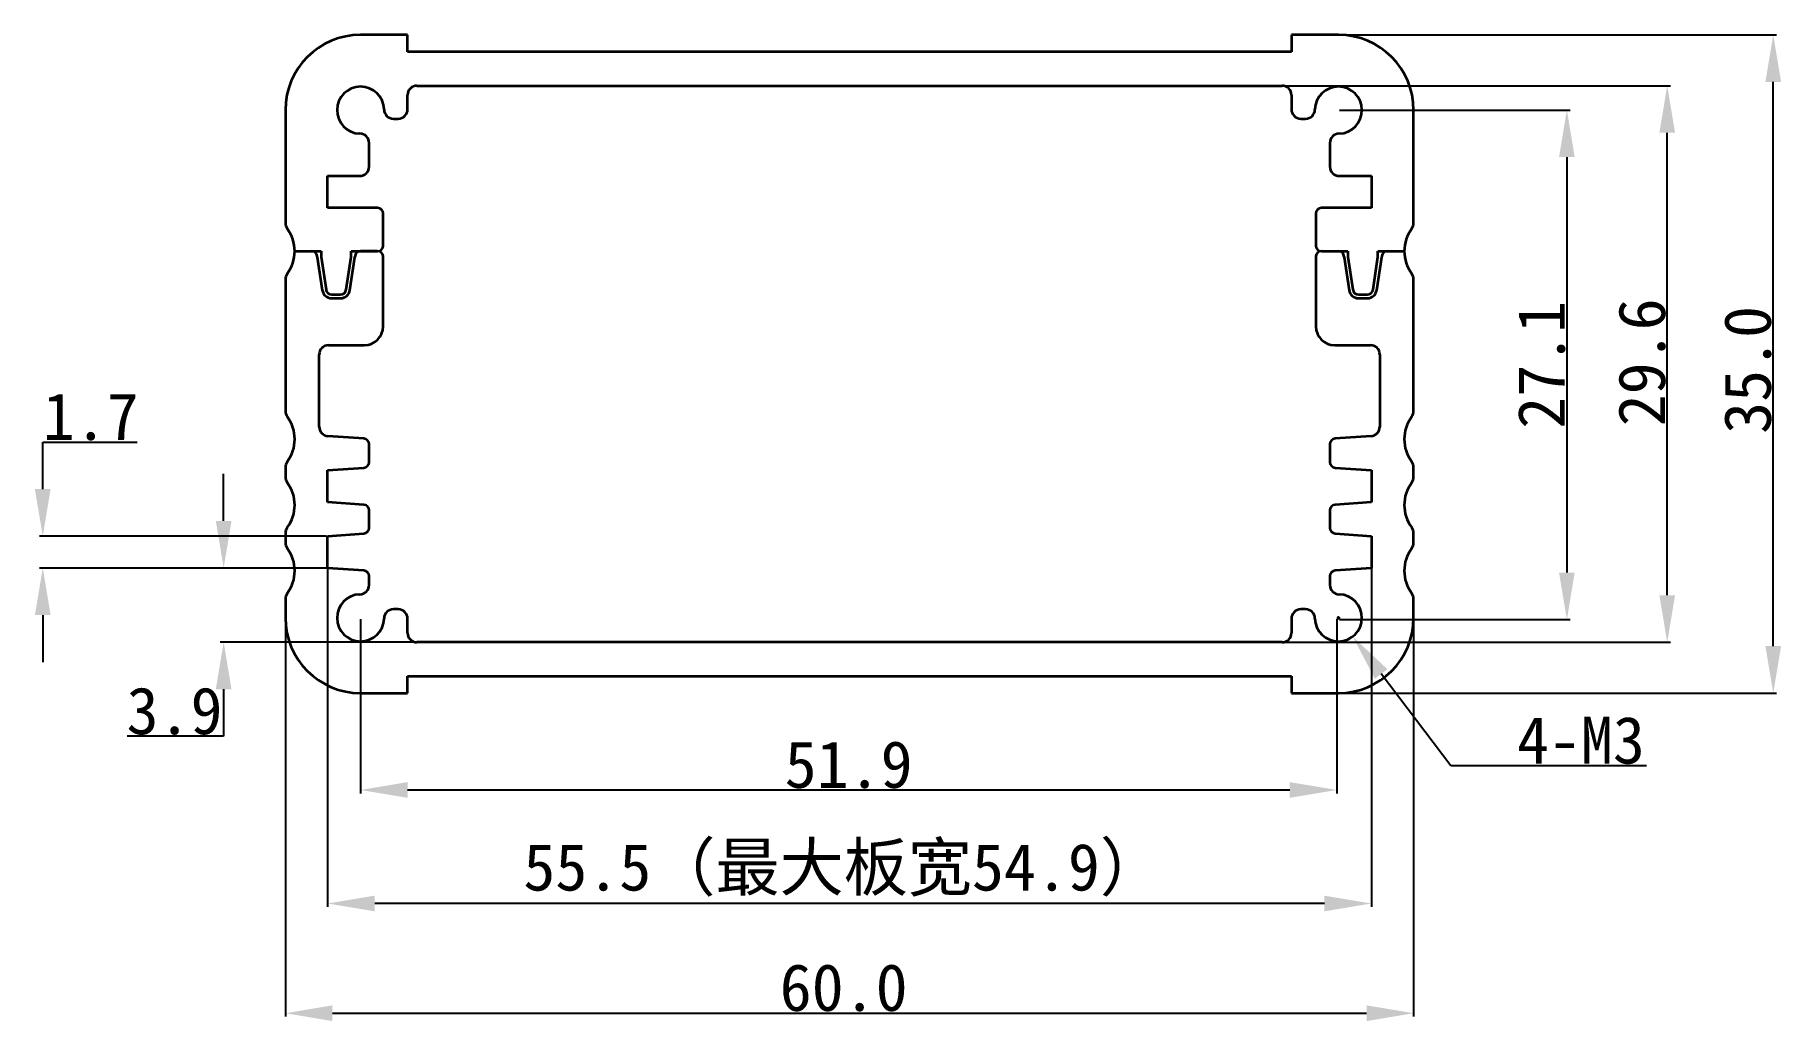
# Model space of a CAD drawing. Header units: inches. Extents: x 0.5 to 93.4, y -13.4 to 39.1.
import ezdxf

# ---------------------------------------------------------------- set-up
doc = ezdxf.new("R2010")
doc.units = ezdxf.units.IN
doc.header["$MEASUREMENT"] = 0
doc.layers.add('1', color=30, linetype='Continuous')
doc.layers.add('Visible (ISO)', color=7, linetype='Continuous', lineweight=35)
doc.styles.get("Standard").update_dxf_attribs({"font": 'simhei.ttf'})
doc.dimstyles.get("Standard").update_dxf_attribs({"dimtxt": 2.5, "dimasz": 2.5, "dimexe": 0.18, "dimexo": 0.0625, "dimgap": 0.09, "dimtad": 1, "dimtoh": 1, "dimdec": 1, "dimzin": 0, "dimdsep": 46, "dimtxsty": 'Standard', "dimcen": 0.09, "dimadec": 0, "dimazin": 0, "dimtfac": 1, "dimtdec": 1, "dimtofl": 0, "dimtmove": 0, "dimatfit": 3, "dimfxl": 1, "dimtolj": 1, "dimtzin": 0, "dimarcsym": 0})

# ---------------------------------------------------------------- blocks, each defined once
blk = doc.blocks.new('*D1')
at = {"color": 0, "lineweight": -2}
for p, q in [((13.853, 7.997), (13.853, -13.148)), ((73.853, 7.997), (73.853, -13.148)), ((16.353, -12.968), (71.353, -12.968))]:
    blk.add_line(p, q, dxfattribs=at)
at = {"color": 0}
for points in [[(16.353, -12.551), (16.353, -13.384), (13.853, -12.968)], [(71.353, -12.551), (71.353, -13.384), (73.853, -12.968)]]:
    blk.add_solid(points, dxfattribs=at)
at = {"layer": 'Defpoints', "color": 0}
for p in [(13.853, 8.06), (73.853, 8.06), (73.853, -12.968)]:
    blk.add_point(p, dxfattribs=at)
at = {"color": 0, "insert": (43.543, -11.614), "char_height": 2.5, "attachment_point": 5}
blk.add_mtext('\\A1;60.0', dxfattribs=at)
blk = doc.blocks.new('*D2')
at = {"color": 0, "lineweight": -2}
for p, q in [((69.915, 39.06), (93.154, 39.06)), ((92.974, 6.56), (92.974, 36.56)), ((69.915, 4.06), (93.154, 4.06))]:
    blk.add_line(p, q, dxfattribs=at)
at = {"color": 0}
for points in [[(92.557, 36.56), (93.391, 36.56), (92.974, 39.06)], [(92.557, 6.56), (93.391, 6.56), (92.974, 4.06)]]:
    blk.add_solid(points, dxfattribs=at)
at = {"layer": 'Defpoints', "color": 0}
for p in [(69.853, 39.06), (92.974, 39.06), (69.853, 4.06)]:
    blk.add_point(p, dxfattribs=at)
at = {"color": 0, "insert": (91.62, 21.244), "char_height": 2.5, "attachment_point": 5, "rotation": 90}
blk.add_mtext('\\A1;35.0', dxfattribs=at)
blk = doc.blocks.new('*D3')
at = {"color": 0, "lineweight": -2}
for p, q in [((62.214, 36.36), (87.516, 36.36)), ((87.336, 9.26), (87.336, 33.86)), ((62.214, 6.76), (87.516, 6.76))]:
    blk.add_line(p, q, dxfattribs=at)
at = {"color": 0}
for points in [[(86.92, 33.86), (87.753, 33.86), (87.336, 36.36)], [(86.92, 9.26), (87.753, 9.26), (87.336, 6.76)]]:
    blk.add_solid(points, dxfattribs=at)
at = {"layer": 'Defpoints', "color": 0}
for p in [(62.151, 36.36), (87.336, 36.36), (62.151, 6.76)]:
    blk.add_point(p, dxfattribs=at)
at = {"color": 0, "insert": (85.996, 21.647), "char_height": 2.5, "attachment_point": 5, "rotation": 90}
blk.add_mtext('\\A1;29.6', dxfattribs=at)
blk = doc.blocks.new('*D5')
at = {"color": 0, "lineweight": -2}
for p, q in [((0.953, 14.91), (0.953, 17.41)), ((0.953, 17.41), (5.973, 17.41)), ((16.04, 12.41), (0.773, 12.41)), ((16.04, 10.71), (0.773, 10.71)), ((0.953, 8.21), (0.953, 5.71))]:
    blk.add_line(p, q, dxfattribs=at)
at = {"color": 0}
for points in [[(0.536, 14.91), (1.37, 14.91), (0.953, 12.41)], [(0.536, 8.21), (1.37, 8.21), (0.953, 10.71)]]:
    blk.add_solid(points, dxfattribs=at)
at = {"layer": 'Defpoints', "color": 0}
for p in [(0.953, 12.41), (16.103, 12.41), (16.103, 10.71)]:
    blk.add_point(p, dxfattribs=at)
at = {"color": 0, "insert": (3.508, 18.75), "char_height": 2.5, "attachment_point": 5}
blk.add_mtext('\\A1;1.7', dxfattribs=at)
blk = doc.blocks.new('*D6')
at = {"layer": '1', "color": 0, "lineweight": -2}
for p, q in [((16.103, 11.497), (16.103, -7.312)), ((71.603, 11.497), (71.603, -7.312)), ((69.103, -7.132), (18.603, -7.132))]:
    blk.add_line(p, q, dxfattribs=at)
at = {"layer": '1', "color": 0}
for points in [[(18.603, -6.715), (18.603, -7.548), (16.103, -7.132)], [(69.103, -6.715), (69.103, -7.548), (71.603, -7.132)]]:
    blk.add_solid(points, dxfattribs=at)
at = {"layer": 'Defpoints', "color": 0}
for p in [(16.103, 11.56), (71.603, 11.56), (16.103, -7.132)]:
    blk.add_point(p, dxfattribs=at)
at = {"layer": '1', "color": 0, "insert": (43.543, -5.356), "char_height": 2.5, "attachment_point": 5}
blk.add_mtext('\\A1;55.5（最大板宽54.9）', dxfattribs=at)
blk = doc.blocks.new('*D7')
at = {"color": 0, "lineweight": -2}
for p, q in [((69.763, 8.06), (69.943, 8.06)), ((69.853, 7.97), (69.853, 8.15)), ((75.838, 0.198), (72.124, 5.076)), ((86.23, 0.198), (75.838, 0.198))]:
    blk.add_line(p, q, dxfattribs=at)
at = {"color": 0}
blk.add_solid([(72.456, 5.328), (71.793, 4.824), (70.61, 7.065)], dxfattribs=at)
at = {"layer": 'Defpoints', "color": 0}
for p in [(69.853, 8.06), (70.61, 7.065)]:
    blk.add_point(p, dxfattribs=at)
at = {"color": 0, "insert": (82.747, 1.538), "char_height": 2.5, "attachment_point": 5}
blk.add_mtext('\\A1;4-M3', dxfattribs=at)
blk = doc.blocks.new('*D8')
at = {"color": 0, "lineweight": -2}
for p, q in [((69.915, 35.06), (82.181, 35.06)), ((82.001, 32.56), (82.001, 10.47)), ((69.915, 7.97), (82.181, 7.97))]:
    blk.add_line(p, q, dxfattribs=at)
at = {"color": 0}
for points in [[(81.584, 32.56), (82.417, 32.56), (82.001, 35.06)], [(81.584, 10.47), (82.417, 10.47), (82.001, 7.97)]]:
    blk.add_solid(points, dxfattribs=at)
at = {"layer": 'Defpoints', "color": 0}
for p in [(69.853, 35.06), (69.853, 7.97), (82.001, 7.97)]:
    blk.add_point(p, dxfattribs=at)
at = {"color": 0, "insert": (80.661, 21.515), "char_height": 2.5, "attachment_point": 5, "rotation": 90}
blk.add_mtext('\\A1;27.1', dxfattribs=at)
blk = doc.blocks.new('*D9')
at = {"color": 0, "lineweight": -2}
for p, q in [((17.853, 7.997), (17.853, -1.274)), ((69.763, 7.997), (69.763, -1.274)), ((20.353, -1.094), (67.263, -1.094))]:
    blk.add_line(p, q, dxfattribs=at)
at = {"color": 0}
for points in [[(20.353, -0.678), (20.353, -1.511), (17.853, -1.094)], [(67.263, -0.678), (67.263, -1.511), (69.763, -1.094)]]:
    blk.add_solid(points, dxfattribs=at)
at = {"layer": 'Defpoints', "color": 0}
for p in [(17.853, 8.06), (69.763, 8.06), (69.763, -1.094)]:
    blk.add_point(p, dxfattribs=at)
at = {"color": 0, "insert": (43.808, 0.246), "char_height": 2.5, "attachment_point": 5}
blk.add_mtext('\\A1;51.9', dxfattribs=at)
blk = doc.blocks.new('*D10')
at = {"color": 0, "lineweight": -2}
for p, q in [((10.573, 13.21), (10.573, 15.71)), ((16.04, 10.71), (10.393, 10.71)), ((20.79, 6.76), (10.393, 6.76)), ((10.573, 4.26), (10.573, 1.76)), ((10.573, 1.76), (5.441, 1.76))]:
    blk.add_line(p, q, dxfattribs=at)
at = {"color": 0}
for points in [[(10.156, 13.21), (10.989, 13.21), (10.573, 10.71)], [(10.156, 4.26), (10.989, 4.26), (10.573, 6.76)]]:
    blk.add_solid(points, dxfattribs=at)
at = {"layer": 'Defpoints', "color": 0}
for p in [(16.103, 10.71), (10.573, 6.76), (20.853, 6.76)]:
    blk.add_point(p, dxfattribs=at)
at = {"color": 0, "insert": (7.962, 3.1), "char_height": 2.5, "attachment_point": 5}
blk.add_mtext('\\A1;3.9', dxfattribs=at)

msp = doc.modelspace()

# ---------------------------------------------------------------- linework, layer by layer
at = {"layer": 'Visible (ISO)'}
for p, q in [((20.353, 39.06), (17.853, 39.06)), ((20.353, 38.16), (20.353, 39.06)), ((69.853, 39.06), (67.353, 39.06)), ((67.353, 39.06), (67.353, 38.16)), ((67.353, 38.16), (20.353, 38.16)), ((20.853, 36.36), (66.853, 36.36)), ((20.353, 35.106), (20.353, 35.86)), ((67.353, 35.86), (67.353, 35.106)), ((13.853, 35.06), (13.853, 29.06)), ((19.602, 34.606), (19.853, 34.606)), ((67.853, 34.606), (68.103, 34.606)), ((73.853, 29.06), (73.853, 35.06)), ((18.307, 32.059), (18.307, 33.31)), ((69.399, 33.31), (69.399, 32.059)), ((16.103, 29.859), (16.103, 31.559)), ((16.103, 31.559), (17.807, 31.559)), ((69.899, 31.559), (71.603, 31.559)), ((71.603, 31.559), (71.603, 29.859)), ((18.753, 29.859), (16.103, 29.859)), ((71.603, 29.859), (68.953, 29.859)), ((19.053, 27.86), (19.053, 29.559)), ((68.653, 29.559), (68.653, 27.86)), ((14.353, 27.56), (15.253, 27.56)), ((14.353, 27.56), (15.753, 27.56)), ((15.553, 27.26), (15.553, 27.245)), ((15.553, 27.245), (15.817, 25.486)), ((15.753, 27.56), (15.753, 27.26)), ((15.753, 27.26), (16.015, 25.515)), ((17.091, 25.515), (17.353, 27.26)), ((17.289, 25.486), (17.553, 27.245)), ((17.353, 27.26), (17.353, 27.56)), ((17.353, 27.56), (18.753, 27.56)), ((17.553, 27.245), (17.553, 27.26)), ((18.753, 27.56), (17.853, 27.56)), ((17.853, 27.56), (18.753, 27.56)), ((19.053, 23.56), (19.053, 27.26)), ((68.653, 27.26), (68.653, 23.56)), ((68.953, 27.56), (70.353, 27.56)), ((68.953, 27.56), (69.853, 27.56)), ((70.153, 27.26), (70.153, 27.245)), ((70.153, 27.245), (70.417, 25.486)), ((70.353, 27.56), (70.353, 27.26)), ((70.353, 27.26), (70.615, 25.515)), ((71.691, 25.515), (71.953, 27.26)), ((71.889, 25.486), (72.153, 27.245)), ((71.953, 27.26), (71.953, 27.56)), ((71.953, 27.56), (73.353, 27.56)), ((72.153, 27.245), (72.153, 27.26)), ((72.453, 27.56), (73.353, 27.56)), ((13.853, 26.06), (13.853, 19.06)), ((73.853, 19.06), (73.853, 26.06)), ((16.311, 25.26), (16.794, 25.26)), ((70.911, 25.26), (71.394, 25.26)), ((16.311, 25.06), (16.794, 25.06)), ((70.911, 25.06), (71.394, 25.06)), ((16.153, 22.56), (18.053, 22.56)), ((69.653, 22.56), (71.553, 22.56)), ((15.653, 18.225), (15.653, 22.06)), ((72.053, 22.06), (72.053, 18.225)), ((18.028, 17.593), (16.118, 17.726)), ((71.588, 17.726), (69.678, 17.593)), ((18.307, 16.344), (18.307, 17.293)), ((69.399, 17.293), (69.399, 16.344)), ((13.853, 16.06), (13.853, 15.56)), ((16.103, 15.91), (18.028, 16.044)), ((16.103, 14.21), (16.103, 15.91)), ((69.678, 16.044), (71.603, 15.91)), ((71.603, 15.91), (71.603, 14.21)), ((73.853, 15.56), (73.853, 16.06)), ((18.028, 14.075), (16.103, 14.21)), ((71.603, 14.21), (69.678, 14.075)), ((18.307, 12.844), (18.307, 13.776)), ((69.399, 13.776), (69.399, 12.844)), ((13.853, 12.56), (13.853, 12.06)), ((16.103, 12.41), (18.028, 12.544)), ((16.103, 10.71), (16.103, 12.41)), ((69.678, 12.544), (71.603, 12.41)), ((71.603, 12.41), (71.603, 10.71)), ((73.853, 12.06), (73.853, 12.56)), ((18.028, 10.575), (16.103, 10.71)), ((18.307, 9.809), (18.307, 10.276)), ((69.399, 10.276), (69.399, 9.809)), ((71.603, 10.71), (69.678, 10.575)), ((13.853, 9.06), (13.853, 8.06)), ((19.853, 8.514), (19.602, 8.514)), ((68.103, 8.514), (67.853, 8.514)), ((73.853, 8.06), (73.853, 9.06)), ((20.353, 7.26), (20.353, 8.014)), ((67.353, 8.014), (67.353, 7.26)), ((66.853, 6.76), (20.853, 6.76)), ((20.353, 4.06), (20.353, 4.96)), ((20.353, 4.96), (67.353, 4.96)), ((67.353, 4.96), (67.353, 4.06)), ((17.853, 4.06), (20.353, 4.06)), ((67.353, 4.06), (69.853, 4.06))]:
    msp.add_line(p, q, dxfattribs=at)
for centre, radius, start, end in [((17.853, 35.06), 4, 90, 180), ((69.853, 35.06), 4, 0, 90), ((17.853, 35.06), 1.25, 1.51246, 268.48754), ((20.853, 35.86), 0.5, 89.99707, 180), ((66.853, 35.86), 0.5, 0, 90), ((69.853, 35.06), 1.25, 271.51246, 178.48754), ((19.602, 35.106), 0.5, 181.51246, 270), ((19.853, 35.106), 0.5, 270, 0), ((67.853, 35.106), 0.5, 180, 270), ((68.103, 35.106), 0.5, 270, 358.48754), ((17.807, 33.31), 0.5, 360, 88.48754), ((69.899, 33.31), 0.5, 91.51246, 180), ((17.807, 32.059), 0.5, 270, 0), ((69.899, 32.059), 0.5, 180, 270), ((18.753, 29.559), 0.3, 360, 90), ((68.953, 29.559), 0.3, 90, 180), ((14.353, 29.06), 0.5, 180, 216.8699), ((73.353, 29.06), 0.5, 323.1301, 0), ((12.353, 27.56), 2, 360, 36.8699), ((18.753, 27.86), 0.3, 270, 360), ((68.953, 27.86), 0.3, 180, 270), ((75.353, 27.56), 2, 143.1301, 180), ((12.353, 27.56), 2, 323.1301, 360), ((15.253, 27.26), 0.3, 360, 90), ((17.853, 27.26), 0.3, 90, 180), ((18.753, 27.26), 0.3, 0, 90), ((68.953, 27.26), 0.3, 90, 180), ((69.853, 27.26), 0.3, 360, 90), ((72.453, 27.26), 0.3, 90, 180), ((75.353, 27.56), 2, 180, 216.8699), ((14.353, 26.06), 0.5, 143.1301, 180), ((73.353, 26.06), 0.5, 360, 36.8699), ((16.311, 25.56), 0.5, 188.53077, 270), ((16.311, 25.56), 0.3, 188.53077, 270), ((16.794, 25.56), 0.3, 270, 351.46923), ((16.794, 25.56), 0.5, 270, 351.46923), ((70.911, 25.56), 0.5, 188.53077, 270), ((70.911, 25.56), 0.3, 188.53077, 270), ((71.394, 25.56), 0.3, 270, 351.46923), ((71.394, 25.56), 0.5, 270, 351.46923), ((18.053, 23.56), 1, 270, 0), ((69.653, 23.56), 1, 180, 270), ((16.153, 22.06), 0.5, 90, 180), ((71.553, 22.06), 0.5, 0, 90), ((14.353, 19.06), 0.5, 180, 216.8699), ((12.353, 17.56), 2, 323.1301, 36.8699), ((75.353, 17.56), 2, 143.1301, 216.8699), ((73.353, 19.06), 0.5, 323.1301, 0), ((16.153, 18.225), 0.5, 180, 266), ((71.553, 18.225), 0.5, 274, 360), ((18.007, 17.293), 0.3, 359.99993, 86), ((69.699, 17.293), 0.3, 94, 180.00007), ((14.353, 16.06), 0.5, 143.1301, 180), ((18.007, 16.344), 0.3, 274.00001, 359.99993), ((69.699, 16.344), 0.3, 180.00007, 265.99999), ((73.353, 16.06), 0.5, 360, 36.8699), ((14.353, 15.56), 0.5, 180, 216.8699), ((12.353, 14.06), 2, 323.1301, 36.8699), ((75.353, 14.06), 2, 143.1301, 216.8699), ((73.353, 15.56), 0.5, 323.1301, 0), ((18.007, 13.776), 0.3, 0.00001, 86.00001), ((69.699, 13.776), 0.3, 93.99999, 179.99999), ((14.353, 12.56), 0.5, 143.1301, 180), ((18.007, 12.844), 0.3, 274.00001, 0.00001), ((69.699, 12.844), 0.3, 179.99999, 265.99999), ((73.353, 12.56), 0.5, 360, 36.8699), ((14.353, 12.06), 0.5, 180, 216.8699), ((12.353, 10.56), 2, 323.1301, 36.8699), ((75.353, 10.56), 2, 143.1301, 216.8699), ((73.353, 12.06), 0.5, 323.1301, 0), ((18.007, 10.276), 0.3, 0.00008, 86.00001), ((69.699, 10.276), 0.3, 93.99999, 179.99992), ((14.353, 9.06), 0.5, 143.13011, 179.99997), ((17.853, 8.06), 1.25, 91.51246, 358.48754), ((17.807, 9.809), 0.5, 271.51246, 359.99999), ((69.853, 8.06), 1.25, 181.51246, 88.48754), ((69.899, 9.809), 0.5, 180.00001, 268.48754), ((73.353, 9.06), 0.5, 0.00003, 36.8699), ((19.602, 8.014), 0.5, 90, 178.48754), ((19.853, 8.014), 0.5, 360, 90), ((67.853, 8.014), 0.5, 90, 180), ((68.103, 8.014), 0.5, 1.51246, 90), ((17.853, 8.06), 4, 180, 270), ((69.853, 8.06), 4, 270, 0), ((20.853, 7.26), 0.5, 180, 270), ((66.853, 7.26), 0.5, 270.00617, 360)]:
    msp.add_arc(centre, radius, start, end, dxfattribs=at)

# ---------------------------------------------------------------- dimensions: what is measured, and where the dimension line sits
for base, p1, p2, angle, picture, middle in [((92.974, 39.06), (69.853, 4.06), (69.853, 39.06), 90, '*D2', (92.974, 21.244)), ((87.336, 36.36), (62.151, 6.76), (62.151, 36.36), 270, '*D3', (87.336, 21.647)), ((73.853, -12.968), (13.853, 8.06), (73.853, 8.06), 360, '*D1', (43.543, -12.968))]:
    dim = msp.add_linear_dim(base=base, p1=p1, p2=p2, angle=angle, dimstyle='Standard')
    dim.commit()
    dim.dimension.update_dxf_attribs({"geometry": picture, "text_midpoint": middle, "dimtype": 160})
for base, p1, p2, picture, middle in [((82.001, 7.97), (69.853, 35.06), (69.853, 7.97), '*D8', (80.661, 21.515)), ((10.572749, 6.759745), (16.102855, 10.709742), (20.852855, 6.759745), '*D10', (7.961682, 3.099745))]:
    dim = msp.add_linear_dim(base=base, p1=p1, p2=p2, angle=90, dimstyle='Standard')
    dim.commit()
    dim.dimension.update_dxf_attribs({"geometry": picture, "text_midpoint": middle})
dim = msp.add_aligned_dim(p1=(16.103, 10.71), p2=(16.103, 12.41), distance=15.15, dimstyle='Standard')
dim.commit()
dim.dimension.update_dxf_attribs({"geometry": '*D5', "text_midpoint": (3.508, 18.75)})
dim = msp.add_linear_dim(base=(69.763, -1.094), p1=(17.853, 8.06), p2=(69.763, 8.06), dimstyle='Standard')
dim.commit()
dim.dimension.update_dxf_attribs({"geometry": '*D9', "text_midpoint": (43.808, 0.246)})
dim = msp.add_radius_dim(center=(69.853, 8.06), mpoint=(70.61, 7.065), text='4-M3', dimstyle='Standard')
dim.commit()
dim.dimension.update_dxf_attribs({"geometry": '*D7', "text_midpoint": (82.747, 0.198), "dimtype": 164})
at = {"layer": '1'}
dim = msp.add_linear_dim(base=(16.103, -7.132), p1=(71.603, 11.56), p2=(16.103, 11.56), text='<>（最大板宽54.9）', dimstyle='Standard', dxfattribs=at)
dim.commit()
dim.dimension.update_dxf_attribs({"geometry": '*D6', "text_midpoint": (43.543, -7.132), "dimtype": 160})

doc.saveas('drawing.dxf')
